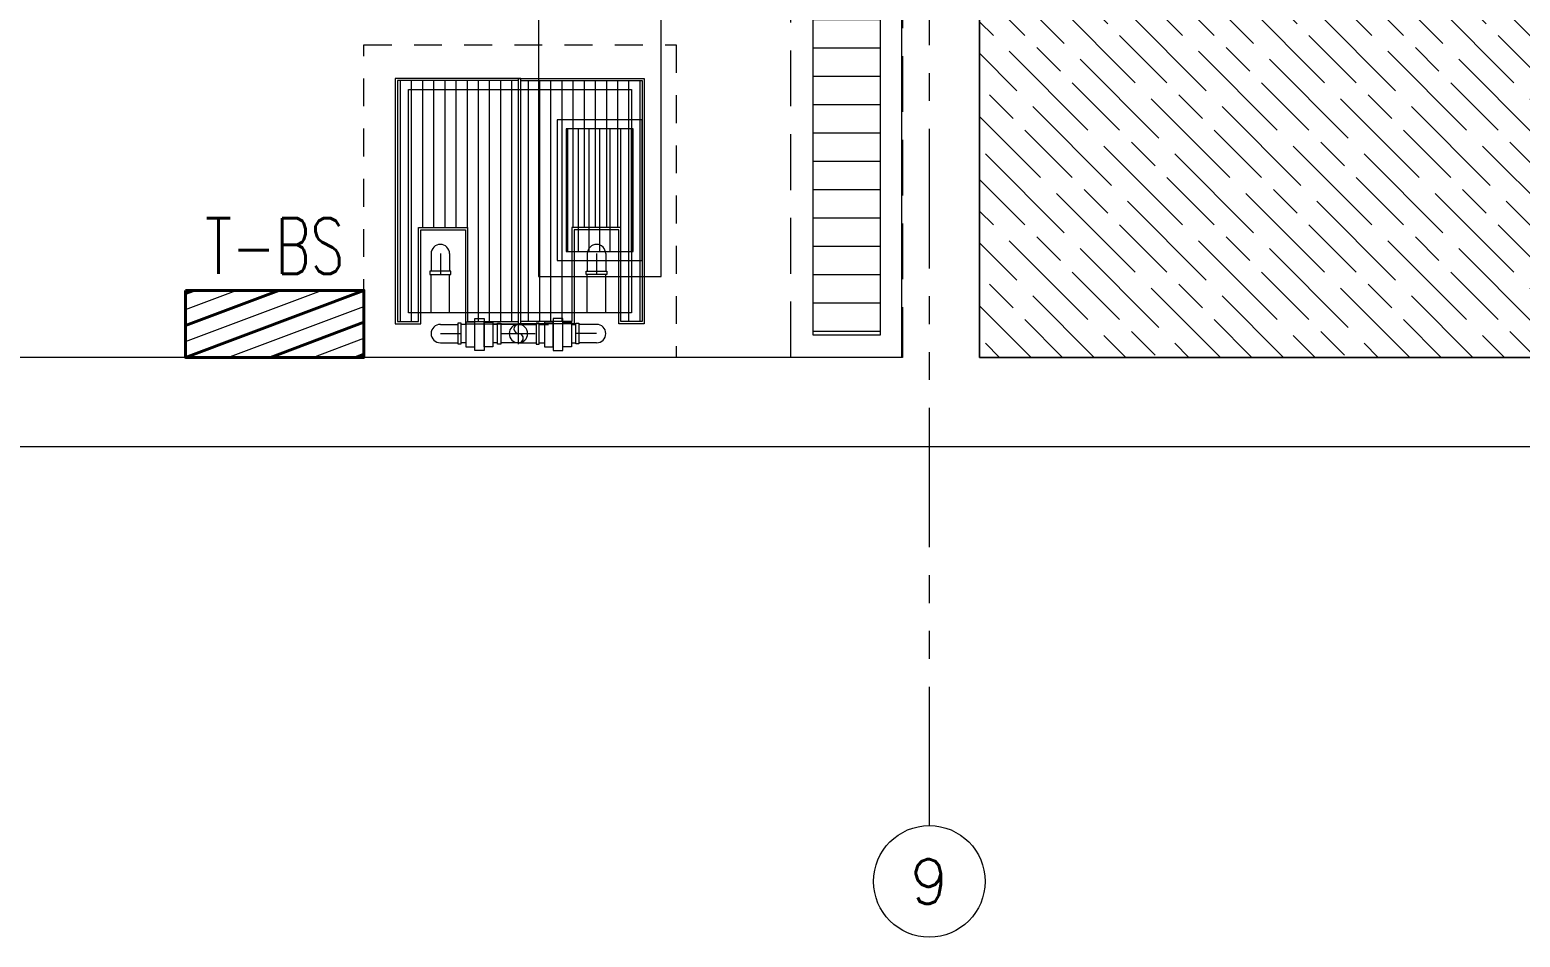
# Model space of a CAD drawing. Header units: millimetres. Extents: x 226317 to 226469, y 8188100 to 8188260.
# Drawn here: x 226391.82 to 226398.5, y 8188229.46 to 8188233.53 of the extents above; entities that cross this region are included whole.
import ezdxf
from ezdxf.enums import TextEntityAlignment as Align

# ---------------------------------------------------------------- set-up
doc = ezdxf.new("R2010")
doc.units = ezdxf.units.MM
for name, pattern in [('HIDDEN', [0.375, 0.25, -0.125]), ('HIDDEN2', [0.1875, 0.125, -0.0625]), ('PHANTOM', [2.5, 1.25, -0.25, 0.25, -0.25, 0.25, -0.25]), ('PHANTOM2', [1.25, 0.625, -0.125, 0.125, -0.125, 0.125, -0.125])]:
    doc.linetypes.add(name, pattern=pattern)
doc.layers.get('DEFPOINTS').update_dxf_attribs({"color": 8})
for name, color, linetype in [('0-accesorios', 8, 'Continuous'), ('00-Cisterna', 8, 'Continuous'), ('00-W&D-RED DESAGUE', 8, 'Continuous'), ('A-EJES', 8, 'PHANTOM'), ('A-PROYECCIONES', 8, 'HIDDEN2'), ('A_30_Extractores', 8, 'Continuous'), ('D_MURO', 8, 'Continuous'), ('HATCH', 8, 'Continuous'), ('X_TO4$0$A-MURO', 8, 'Continuous')]:
    doc.layers.add(name, color=color, linetype=linetype)
for name, color, linetype, lineweight in [('00-W&D-block sanit', 8, 'Continuous', 25), ('A-MUROS', 8, 'Continuous', 30), ('MQ.TABLERO', 86, 'Continuous', 40), ('MQ.TEXTO GENERAL', 8, 'Continuous', 40)]:
    doc.layers.add(name, color=color, linetype=linetype, lineweight=lineweight)
doc.styles.add('MQTEXTO', font='romans.shx')
doc.styles.add('ROMANS', font='ROMANS.shx', dxfattribs={"oblique": 10})

# ---------------------------------------------------------------- blocks, each defined once
blk = doc.blocks.new('EJES 1P')
at = {"layer": 'A-EJES', "color": 8, "linetype": 'PHANTOM2', "lineweight": 0}
blk.add_lwpolyline([(48.7843, -18.1511), (48.7843, -12.2918)], dxfattribs=at)
at = {"layer": 'A-EJES', "color": 8, "linetype": 'Continuous', "lineweight": 0}
blk.add_circle((48.7843, -18.3982), 0.25, dxfattribs=at)
at = {"layer": 'A-EJES', "color": 8, "linetype": 'Continuous', "lineweight": 0, "style": 'ROMANS'}
blk.add_text('9', height=0.2, dxfattribs=at).set_placement((48.7843, -18.3982), align=Align.MIDDLE_CENTER)
blk = doc.blocks.new('ASDA')
at = {"lineweight": 0}
h = blk.add_hatch(dxfattribs=at)
h.set_pattern_fill('ANSI31', color=8, scale=0.04, angle=135)
h.set_pattern_definition([(180, (-3001.96289, -958.96481), (-5e-17, -0.127), [])])
h.paths.add_polyline_path([(-0.0456, 0.0754), (-0.3456, 0.0754), (-0.3456, -8.575), (-0.0456, -8.575)])
at = {"layer": 'D_MURO', "color": 8, "linetype": 'HIDDEN', "lineweight": 0}
blk.add_lwpolyline([(0.0544, 0.1754), (0.0544, -8.675), (-0.4456, -8.675), (-0.4456, 0.1754)], close=True, dxfattribs=at)
at = {"layer": 'D_MURO', "color": 8, "lineweight": 0}
blk.add_lwpolyline([(-0.3456, -8.575), (-0.3456, 0.0754), (-0.0456, 0.0754), (-0.0456, -8.575)], close=True, dxfattribs=at)
blk = doc.blocks.new('TABLERO DE CONTROL')
at = {"layer": 'MQ.TABLERO', "color": 8}
blk.add_lwpolyline([(-0.381, 0.3), (0.419, 0.3), (0.419, 0), (-0.381, 0)], close=True, dxfattribs=at)
for points in [[(-0.381, 0), (0.419, 0.3)], [(-0.381, 0.1429), (0.0379, 0.3)], [(-0.381, 0.2858), (-0.3431, 0.3)], [(0, 0), (0.419, 0.1571)], [(0.381, 0), (0.419, 0.0142)]]:
    blk.add_lwpolyline(points, dxfattribs=at)
at = {"layer": 'MQ.TABLERO', "color": 8, "lineweight": 0}
for points in [[(-0.381, 0.0714), (0.2285, 0.3)], [(-0.381, 0.2143), (-0.1526, 0.3)], [(-0.1905, 0), (0.419, 0.2286)], [(0.1905, 0), (0.419, 0.0857)]]:
    blk.add_lwpolyline(points, dxfattribs=at)
blk = doc.blocks.new('TABLEROS UBICACION')
at = {"layer": 'MQ.TABLERO', "color": 8}
blk.add_blockref('TABLERO DE CONTROL', (-50.8937, 24.15), dxfattribs=at)
at = {"layer": 'MQ.TEXTO GENERAL', "color": 8, "style": 'MQTEXTO', "width": 0.7}
blk.add_text('T-BS', height=0.25, rotation=360, dxfattribs=at).set_placement((-50.8747, 24.6489), align=Align.MIDDLE_CENTER)
blk = doc.blocks.new('IM-27.02.2025')
at = {"layer": 'A_30_Extractores', "lineweight": 0, "ltscale": 0.7}
h = blk.add_hatch(dxfattribs=at)
h.set_pattern_fill('ANSI31', color=8, scale=0.015, angle=45)
h.set_pattern_definition([(90, (-1741.80567, -529.2714), (-0.047625, 0), [])])
h.paths.add_polyline_path([(49.3875, 24.9745), (49.3875, 24.4245), (49.6875, 24.4245), (49.6875, 24.9745)])
at = {"layer": 'A_30_Extractores', "color": 8, "lineweight": 0}
for p, q in [((49.2625, 30.0006), (49.2625, 24.3117)), ((49.8125, 24.3117), (49.8125, 30.0006)), ((49.2625, 24.3117), (49.8125, 24.3117))]:
    blk.add_line(p, q, dxfattribs=at)
at = {"layer": 'A_30_Extractores', "color": 8, "lineweight": 0, "ltscale": 0.7}
for points in [[(49.3475, 25.0145), (49.3475, 24.3845), (49.7275, 24.3845), (49.7275, 25.0145)], [(49.3875, 24.9745), (49.3875, 24.4245), (49.6875, 24.4245), (49.6875, 24.9745)]]:
    blk.add_lwpolyline(points, close=True, dxfattribs=at)
blk = doc.blocks.new('arq. estac.')
at = {"lineweight": 0, "transparency": 33554687}
h = blk.add_hatch(dxfattribs=at)
h.set_pattern_fill('GOST_WOOD', color=8, scale=0.05, angle=45)
h.set_pattern_definition([(135, (295.42204, 4.6443), (0.212132034356, 0.212132034356), [0.5, -0.1]), (135, (295.56346, 4.6443), (0.212132034356, 0.212132034356), [0.3, -0.075, 0.15, -0.075]), (135, (295.74024, 4.60893), (0.212132034356, 0.212132034356), [0.5, -0.1])])
h.paths.add_polyline_path([(226691.4991, 8188241.0293), (226691.4991, 8188236.7039), (226699.4491, 8188236.7039), (226699.4491, 8188241.0293)])
h.paths.add_polyline_path([(226699.4491, 8188241.3793), (226699.4491, 8188245.2043), (226691.4995, 8188245.2043), (226691.4996, 8188241.3793)])
at = {"layer": '00-W&D-block sanit', "lineweight": 0}
h = blk.add_hatch(dxfattribs=at)
h.set_pattern_fill('LINE', color=8, scale=0.4, angle=630, style=0)
h.set_pattern_definition([(270, (226669.68125, 8188196.483607), (0.05, -2e-12), [])])
h.paths.add_polyline_path([(226689.2068, 8188236.8639), (226689.4356, 8188236.8639), (226689.4356, 8188237.9439), (226688.8922, 8188237.9439), (226688.8922, 8188236.8639), (226688.9868, 8188236.8639), (226688.9868, 8188237.2855), (226689.2068, 8188237.2855)])
h = blk.add_hatch(dxfattribs=at)
h.set_pattern_fill('LINE', color=8, scale=0.4, angle=630, style=0)
h.set_pattern_definition([(270, (226765.855845, 8188216.597505), (0.05, -2e-12), [])])
h.paths.add_polyline_path([(226689.6719, 8188236.8639), (226689.4431, 8188236.8639), (226689.4431, 8188237.9439), (226689.9865, 8188237.9439), (226689.9865, 8188236.8639), (226689.8919, 8188236.8639), (226689.8919, 8188237.2855), (226689.6719, 8188237.2855)])
at = {"color": 8, "lineweight": 0, "transparency": 33554559}
blk.add_lwpolyline([(226691.4991, 8188241.0293), (226691.4991, 8188236.7039), (226699.4491, 8188236.7039), (226699.4491, 8188241.0293)], close=True, dxfattribs=at)
at = {"color": 8, "lineweight": 0}
for points in [[(226689.0411, 8188237.1689), (226689.0411, 8188237.0898)], [(226689.1236, 8188237.1689), (226689.1236, 8188237.0898)], [(226689.7411, 8188237.1689), (226689.7411, 8188237.0898)], [(226689.8236, 8188237.1689), (226689.8236, 8188237.0898)], [(226689.0823, 8188236.8518), (226689.1614, 8188236.8518)], [(226689.7823, 8188236.8518), (226689.7032, 8188236.8518)], [(226689.0823, 8188236.7693), (226689.1614, 8188236.7693)], [(226689.7823, 8188236.7693), (226689.7032, 8188236.7693)]]:
    blk.add_lwpolyline(points, dxfattribs=at)
for points in [[(226689.0359, 8188237.0755), (226689.129, 8188237.0755), (226689.129, 8188237.0898), (226689.0359, 8188237.0898)], [(226689.8287, 8188237.0755), (226689.7356, 8188237.0755), (226689.7356, 8188237.0898), (226689.8287, 8188237.0898)], [(226689.1757, 8188236.7641), (226689.1757, 8188236.8572), (226689.1614, 8188236.8572), (226689.1614, 8188236.7641)], [(226689.6889, 8188236.7641), (226689.6889, 8188236.8572), (226689.7032, 8188236.8572), (226689.7032, 8188236.7641)]]:
    blk.add_lwpolyline(points, close=True, dxfattribs=at)
for centre, radius, start, end in [((226689.0823, 8188237.1689), 0.0413, 0, 180), ((226689.7823, 8188237.1689), 0.0412, 0, 180), ((226689.0823, 8188236.8105), 0.0413, 90, 270), ((226689.7823, 8188236.8105), 0.0413, 270, 90)]:
    blk.add_arc(centre, radius, start, end, dxfattribs=at)
at = {"layer": '0-accesorios', "color": 8, "lineweight": 0}
for points in [[(226689.197, 8188236.7515), (226689.2362, 8188236.7515), (226689.2362, 8188236.8623), (226689.197, 8188236.8623)], [(226689.2788, 8188236.7353), (226689.2362, 8188236.7353), (226689.2362, 8188236.8785), (226689.2788, 8188236.8785)], [(226689.3181, 8188236.7515), (226689.2788, 8188236.7515), (226689.2788, 8188236.8623), (226689.3181, 8188236.8623)], [(226689.5491, 8188236.7515), (226689.5883, 8188236.7515), (226689.5883, 8188236.8623), (226689.5491, 8188236.8623)], [(226689.5883, 8188236.7353), (226689.6309, 8188236.7353), (226689.6309, 8188236.8785), (226689.5883, 8188236.8785)], [(226689.6701, 8188236.7515), (226689.6309, 8188236.7515), (226689.6309, 8188236.8623), (226689.6701, 8188236.8623)]]:
    blk.add_lwpolyline(points, close=True, dxfattribs=at)
at = {"layer": '00-Cisterna', "color": 8, "lineweight": 0, "ltscale": 0.01}
blk.add_lwpolyline([(226688.9394, 8188237.9039), (226689.9394, 8188237.9039), (226689.9394, 8188236.9039), (226688.9394, 8188236.9039)], close=True, dxfattribs=at)
at = {"layer": '00-W&D-RED DESAGUE', "color": 8, "linetype": 'Continuous', "lineweight": 0}
for p, q in [((226689.0411, 8188236.9039), (226689.0411, 8188237.0755)), ((226689.1236, 8188236.9039), (226689.1236, 8188237.0755)), ((226689.7411, 8188236.9039), (226689.7411, 8188237.0755)), ((226689.8236, 8188236.9039), (226689.8236, 8188237.0755)), ((226689.197, 8188236.8518), (226689.1757, 8188236.8518)), ((226689.3389, 8188236.8518), (226689.3181, 8188236.8518)), ((226689.5257, 8188236.8518), (226689.5672, 8188236.8518)), ((226689.6701, 8188236.8518), (226689.6889, 8188236.8518)), ((226689.197, 8188236.7693), (226689.1757, 8188236.7693)), ((226689.3389, 8188236.7693), (226689.3181, 8188236.7693)), ((226689.5257, 8188236.7693), (226689.5491, 8188236.7693)), ((226689.6701, 8188236.7693), (226689.6889, 8188236.7693))]:
    blk.add_line(p, q, dxfattribs=at)
for points in [[(226689.3389, 8188236.7625), (226689.3389, 8188236.8574), (226689.3532, 8188236.8574), (226689.3532, 8188236.7625)], [(226689.5257, 8188236.7625), (226689.5257, 8188236.8574), (226689.5114, 8188236.8574), (226689.5114, 8188236.7625)]]:
    blk.add_lwpolyline(points, close=True, dxfattribs=at)
for points in [[(226689.4323, 8188236.8518), (226689.3538, 8188236.8518)], [(226689.4323, 8188236.8518), (226689.5108, 8188236.8518)], [(226689.4323, 8188236.7693), (226689.3538, 8188236.7693)], [(226689.4323, 8188236.7693), (226689.5108, 8188236.7693)]]:
    blk.add_lwpolyline(points, dxfattribs=at)
for centre, radius, start, end in [((226689.4323, 8188236.8105), 0.0413, 90, 270), ((226689.433, 8188236.8312), 0.0206, 91.77283, 270), ((226689.4323, 8188236.8105), 0.0413, 270, 90), ((226689.433, 8188236.7899), 0.0206, 268.22717, 91.77283)]:
    blk.add_arc(centre, radius, start, end, dxfattribs=at)
at = {"layer": 'A-MUROS', "color": 8, "lineweight": 0}
for points in [[(226691.4496, 8188252.9539), (226687.0736, 8188252.9539), (226687.0741, 8188247.9543), (226684.1891, 8188247.9539), (226684.1891, 8188248.2539), (226683.6391, 8188248.2539), (226683.6391, 8188247.954), (226676.6791, 8188247.9539), (226676.6791, 8188248.2539), (226676.4291, 8188248.2539), (226676.4291, 8188247.9539), (226672.0591, 8188247.9539), (226672.0591, 8188236.3039), (226699.8491, 8188236.3043), (226699.8491, 8188247.9543), (226698.6091, 8188247.9543), (226698.6091, 8188248.2543), (226698.3591, 8188248.2539), (226698.3591, 8188247.9543), (226691.4491, 8188247.9539)], [(226699.4491, 8188245.2043), (226699.4491, 8188236.7039), (226691.4996, 8188236.7039), (226691.4995, 8188245.2043)]]:
    blk.add_lwpolyline(points, close=True, dxfattribs=at)
blk.add_lwpolyline([(226687.4736, 8188252.5539), (226691.0992, 8188252.5539), (226691.0992, 8188247.7042), (226688.4736, 8188247.7041), (226688.4736, 8188247.5541), (226693.7991, 8188247.5539), (226693.7991, 8188245.5543), (226691.1492, 8188245.5543), (226691.1492, 8188236.7039), (226685.2891, 8188236.7039), (226685.2891, 8188247.554), (226687.4736, 8188247.5544), (226687.4736, 8188249.7543), (226690.0992, 8188249.7543), (226690.0992, 8188249.9037)], dxfattribs=at)
at = {"layer": 'DEFPOINTS', "color": 8, "lineweight": 0}
for p, q in [((226689.0823, 8188237.1689), (226689.0823, 8188237.0755)), ((226689.7823, 8188237.1689), (226689.7823, 8188237.0755)), ((226689.0823, 8188236.8105), (226689.1757, 8188236.8105)), ((226689.3573, 8188236.8105), (226689.5073, 8188236.8105)), ((226689.7823, 8188236.8105), (226689.6889, 8188236.8105))]:
    blk.add_line(p, q, dxfattribs=at)
blk.add_lwpolyline([(226689.4323, 8188236.7625), (226689.4323, 8188236.8574)], dxfattribs=at)
at = {"layer": 'HATCH', "color": 8, "lineweight": 0}
for points in [[(226689.1943, 8188236.8539), (226689.4431, 8188236.8539), (226689.4431, 8188237.9539), (226688.8797, 8188237.9539), (226688.8797, 8188236.8539), (226688.9943, 8188236.8539), (226688.9943, 8188237.2755), (226689.1943, 8188237.2755)], [(226689.2043, 8188236.8639), (226689.4331, 8188236.8639), (226689.4331, 8188237.9439), (226688.8897, 8188237.9439), (226688.8897, 8188236.8639), (226688.9843, 8188236.8639), (226688.9843, 8188237.2855), (226689.2043, 8188237.2855)], [(226689.6819, 8188236.8539), (226689.4331, 8188236.8539), (226689.4331, 8188237.9539), (226689.9965, 8188237.9539), (226689.9965, 8188236.8539), (226689.8819, 8188236.8539), (226689.8819, 8188237.2755), (226689.6819, 8188237.2755)], [(226689.6719, 8188236.8639), (226689.4431, 8188236.8639), (226689.4431, 8188237.9439), (226689.9865, 8188237.9439), (226689.9865, 8188236.8639), (226689.8919, 8188236.8639), (226689.8919, 8188237.2855), (226689.6719, 8188237.2855)]]:
    blk.add_lwpolyline(points, close=True, dxfattribs=at)
at = {"layer": 'X_TO4$0$A-MURO', "color": 8, "linetype": 'HIDDEN', "lineweight": 0, "ltscale": 0.5}
blk.add_lwpolyline([(226688.7394, 8188238.1039), (226690.1394, 8188238.1039), (226690.1394, 8188236.7039), (226688.7394, 8188236.7039)], close=True, dxfattribs=at)
blk.add_blockref('ASDA', (226691.0991, 8188245.3789, 0))
at = {"layer": 'A-PROYECCIONES'}
blk.add_blockref('EJES 1P', (226642.4898, 8188252.7539), dxfattribs=at)
at = {"layer": 'A_30_Extractores'}
blk.add_blockref('IM-27.02.2025', (226640.2591, 8188212.7539), dxfattribs=at)
at = {"layer": 'MQ.TABLERO'}
blk.add_blockref('TABLEROS UBICACION', (226739.2141, 8188212.5539), dxfattribs=at)

msp = doc.modelspace()

# ---------------------------------------------------------------- block references
msp.add_blockref('arq. estac.', (-295.422, -4.6455))

doc.saveas('drawing.dxf')
